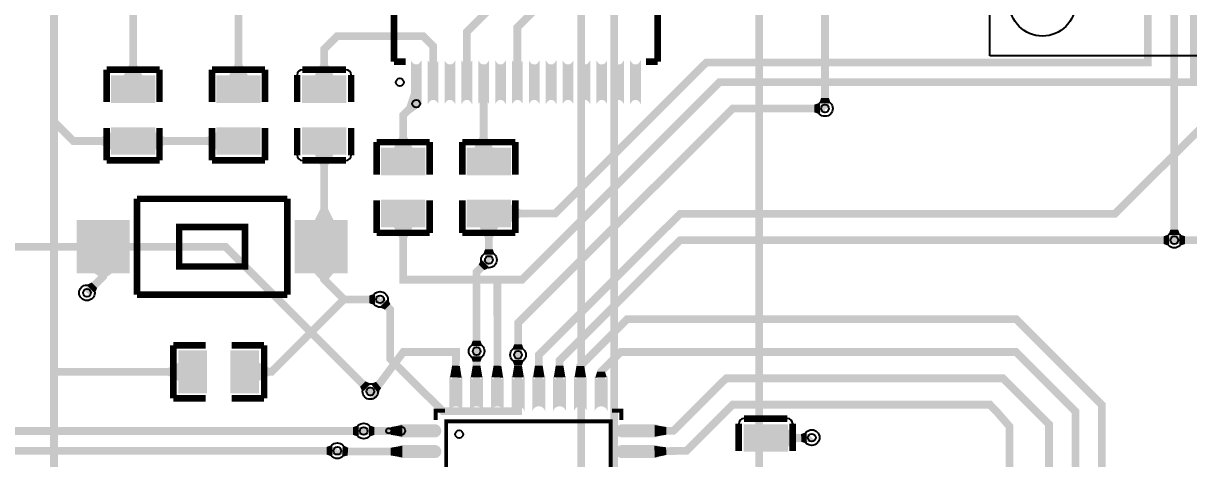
# Model space of a CAD drawing. Header units: millimetres. Extents: x 1 to 169, y 35 to 120.
# Drawn here: x 81.37 to 126.29, y 69.54 to 86.35 of the extents above; entities that cross this region are included whole.
import ezdxf

# ---------------------------------------------------------------- set-up
doc = ezdxf.new("R2010")
doc.units = ezdxf.units.MM
for name, color, linetype, true_color in [('BottomLayer', 7, 'Continuous', 0x0000ff), ('Document', 7, 'Continuous', 0xffffff), ('Hole', 7, 'Continuous', 0x000000), ('Multi-Layer', 7, 'Continuous', 0xc0c0c0), ('TopLayer', 7, 'Continuous', 0xff0000), ('TopPasterLayer', 7, 'Continuous', 0x808080), ('TopSilkLayer', 7, 'Continuous', 0xffff00), ('TopSolderLayer', 7, 'Continuous', 0x800080)]:
    doc.layers.add(name, color=color, linetype=linetype, true_color=true_color)

msp = doc.modelspace()

# ---------------------------------------------------------------- hatches: boundary and pattern name
at = {"layer": 'BottomLayer'}
for points in [[(112.043, 83.257), (112.493, 83.257), (112.418, 83.467), (112.118, 83.467)], [(125.505, 78.177), (125.955, 78.177), (125.88, 78.387), (125.58, 78.387)], [(99.333, 76.917), (99.015, 77.235), (98.919, 77.033), (99.131, 76.821)], [(95.419, 75.711), (95.1, 75.393), (95.302, 75.297), (95.514, 75.509)], [(98.614, 73.891), (99.064, 73.891), (98.989, 74.101), (98.689, 74.101)], [(100.664, 73.354), (100.214, 73.353), (100.289, 73.143), (100.589, 73.144)], [(94.761, 72.436), (94.443, 72.117), (94.347, 72.319), (94.559, 72.531)], [(94.29, 70.387), (94.29, 70.837), (94.08, 70.762), (94.08, 70.462)], [(93.274, 69.625), (93.274, 70.075), (93.064, 70), (93.064, 69.7)]]:
    msp.add_hatch(color=256, dxfattribs=at).paths.add_polyline_path(points)
at = {"layer": 'TopLayer'}
for points in [[(96.694, 84.9, -0.785398), (96.33, 84.9), (96.33, 83.248, -0.785398), (96.694, 83.248)], [(97.344, 84.9, -0.785398), (96.98, 84.9), (96.98, 83.248, -0.785398), (97.344, 83.248)], [(97.994, 84.9, -0.785398), (97.63, 84.9), (97.63, 83.248, -0.785398), (97.994, 83.248)], [(98.644, 84.9, -0.785398), (98.28, 84.9), (98.28, 83.248, -0.785398), (98.644, 83.248)], [(99.294, 84.9, -0.785398), (98.93, 84.9), (98.93, 83.248, -0.785398), (99.294, 83.248)], [(99.944, 84.9, -0.785398), (99.58, 84.9), (99.58, 83.248, -0.785398), (99.944, 83.248)], [(100.594, 84.9, -0.785398), (100.23, 84.9), (100.23, 83.248, -0.785398), (100.594, 83.248)], [(101.244, 84.9, -0.785398), (100.88, 84.9), (100.88, 83.248, -0.785398), (101.244, 83.248)], [(101.894, 84.9, -0.785398), (101.53, 84.9), (101.53, 83.248, -0.785398), (101.894, 83.248)], [(102.544, 84.9, -0.785398), (102.18, 84.9), (102.18, 83.248, -0.785398), (102.544, 83.248)], [(103.194, 84.9, -0.785398), (102.83, 84.9), (102.83, 83.248, -0.785398), (103.194, 83.248)], [(103.844, 84.9, -0.785398), (103.48, 84.9), (103.48, 83.248, -0.785398), (103.844, 83.248)], [(104.494, 84.9, -0.785398), (104.13, 84.9), (104.13, 83.248, -0.785398), (104.494, 83.248)], [(105.144, 84.9, -0.785398), (104.78, 84.9), (104.78, 83.248, -0.785398), (105.144, 83.248)], [(85.223, 84.304), (85.973, 84.304), (85.748, 84.754), (85.448, 84.754)], [(89.287, 84.304), (90.037, 84.304), (89.812, 84.754), (89.512, 84.754)], [(92.589, 84.304), (93.339, 84.304), (93.114, 84.754), (92.814, 84.754)], [(86.373, 84.304), (86.373, 83.304), (84.823, 83.304), (84.823, 84.304)], [(90.437, 84.304), (90.437, 83.304), (88.887, 83.304), (88.887, 84.304)], [(93.739, 84.304), (93.739, 83.304), (92.189, 83.304), (92.189, 84.304)], [(96.578, 83.079), (96.33, 83.713), (96.136, 83.14), (96.289, 82.869)], [(112.07, 82.833), (112.07, 83.283), (111.86, 83.208), (111.86, 82.908)], [(86.373, 82.304), (86.373, 81.304), (84.823, 81.304), (84.823, 82.304)], [(90.437, 82.304), (90.437, 81.304), (88.887, 81.304), (88.887, 82.304)], [(93.739, 82.304), (93.739, 81.304), (92.189, 81.304), (92.189, 82.304)], [(84.823, 81.429), (84.823, 82.179), (84.373, 81.954), (84.373, 81.654)], [(86.373, 82.179), (86.373, 81.429), (86.823, 81.654), (86.823, 81.954)], [(88.887, 81.429), (88.887, 82.179), (88.437, 81.954), (88.437, 81.654)], [(95.637, 81.51), (96.387, 81.51), (96.162, 81.96), (95.862, 81.96)], [(98.736, 81.51), (99.486, 81.51), (99.261, 81.96), (98.961, 81.96)], [(93.339, 81.304), (92.589, 81.304), (92.814, 80.854), (93.114, 80.854)], [(96.787, 81.51), (96.787, 80.51), (95.237, 80.51), (95.237, 81.51)], [(100.089, 81.51), (100.089, 80.51), (98.539, 80.51), (98.539, 81.51)], [(96.787, 79.51), (96.787, 78.51), (95.237, 78.51), (95.237, 79.51)], [(100.089, 79.51), (100.089, 78.51), (98.539, 78.51), (98.539, 79.51)], [(92.589, 78.724), (93.339, 78.724), (93.114, 79.174), (92.814, 79.174)], [(100.089, 79.385), (100.089, 78.635), (100.539, 78.86), (100.539, 79.16)], [(83.446, 76.724), (83.446, 78.724), (85.446, 78.724), (85.446, 76.724)], [(91.846, 76.724), (91.846, 78.724), (93.846, 78.724), (93.846, 76.724)], [(96.387, 78.51), (95.637, 78.51), (95.862, 78.06), (96.162, 78.06)], [(99.689, 78.51), (98.939, 78.51), (99.164, 78.06), (99.464, 78.06)], [(125.532, 77.753), (125.532, 78.203), (125.322, 78.128), (125.322, 77.828)], [(125.929, 77.753), (125.929, 78.203), (126.139, 78.128), (126.139, 77.828)], [(99.089, 77.415), (99.539, 77.415), (99.464, 77.625), (99.164, 77.625)], [(84.821, 76.724), (84.071, 76.724), (84.296, 76.572), (84.596, 76.572)], [(93.314, 76.724), (92.564, 76.724), (92.814, 76.454), (93.114, 76.468)], [(93.339, 76.724), (92.589, 76.724), (92.814, 76.454), (93.114, 76.454)], [(84.12, 75.927), (83.801, 76.246), (84.003, 76.341), (84.215, 76.129)], [(94.921, 75.467), (94.921, 75.917), (94.711, 75.842), (94.711, 75.542)], [(94.921, 75.467), (94.921, 75.917), (94.711, 75.842), (94.711, 75.542)], [(88.4, 72.123), (87.4, 72.123), (87.4, 73.673), (88.4, 73.673)], [(90.4, 72.123), (89.4, 72.123), (89.4, 73.673), (90.4, 73.673)], [(100.213, 73.751), (100.663, 73.751), (100.588, 73.961), (100.288, 73.961)], [(87.4, 72.523), (87.4, 73.273), (86.95, 73.048), (86.95, 72.748)], [(90.4, 73.273), (90.4, 72.523), (90.85, 72.748), (90.85, 73.048)], [(98.614, 73.494), (99.064, 73.494), (98.989, 73.284), (98.689, 73.284)], [(100.664, 73.354), (100.214, 73.353), (100.289, 73.143), (100.589, 73.144)], [(98.262, 72.676), (97.814, 72.68), (97.893, 73.13), (98.193, 73.127)], [(99.062, 72.678), (98.614, 72.679), (98.689, 73.129), (98.989, 73.128)], [(99.862, 72.676), (99.414, 72.681), (99.493, 73.13), (99.793, 73.127)], [(100.662, 72.678), (100.214, 72.679), (100.289, 73.129), (100.589, 73.128)], [(101.462, 72.679), (101.014, 72.678), (101.087, 73.128), (101.387, 73.129)], [(102.262, 72.679), (101.814, 72.678), (101.887, 73.128), (102.187, 73.129)], [(103.062, 72.679), (102.614, 72.678), (102.687, 73.12), (102.987, 73.12)], [(103.862, 72.679), (103.414, 72.677), (103.487, 72.904), (103.787, 72.905)], [(95.037, 72.082), (94.759, 72.436), (94.967, 72.511), (95.159, 72.266)], [(98.262, 72.678, -0.785398), (97.814, 72.678), (97.814, 71.442, -0.785398), (98.262, 71.442)], [(99.062, 72.678, -0.785398), (98.614, 72.678), (98.614, 71.442, -0.785398), (99.062, 71.442)], [(99.862, 72.678, -0.785398), (99.414, 72.678), (99.414, 71.442, -0.785398), (99.862, 71.442)], [(100.662, 72.678, -0.785398), (100.214, 72.678), (100.214, 71.442, -0.785398), (100.662, 71.442)], [(101.462, 72.678, -0.785398), (101.014, 72.678), (101.014, 71.442, -0.785398), (101.462, 71.442)], [(102.262, 72.678, -0.785398), (101.814, 72.678), (101.814, 71.442, -0.785398), (102.262, 71.442)], [(103.062, 72.678, -0.785398), (102.614, 72.678), (102.614, 71.442, -0.785398), (103.062, 71.442)], [(103.862, 72.678, -0.785398), (103.414, 72.678), (103.414, 71.442, -0.785398), (103.862, 71.442)], [(94.687, 70.388), (94.686, 70.838), (94.896, 70.763), (94.897, 70.463)], [(95.98, 70.394), (95.977, 70.842), (95.527, 70.765), (95.529, 70.465)], [(97.214, 70.842, -0.785398), (97.214, 70.394), (95.978, 70.394, -0.785398), (95.978, 70.842)], [(105.698, 70.842, -0.785398), (105.698, 70.394), (104.462, 70.394, -0.785398), (104.462, 70.842)], [(105.698, 70.394), (105.698, 70.842), (106.148, 70.768), (106.148, 70.468)], [(110.757, 70.842), (110.757, 69.842), (109.207, 69.842), (109.207, 70.842)], [(110.757, 70.717), (110.757, 69.967), (111.207, 70.192), (111.207, 70.492)], [(111.571, 70.126), (111.553, 70.575), (111.346, 70.492), (111.358, 70.192)], [(93.688, 70.059), (93.652, 69.61), (93.868, 69.668), (93.891, 69.968)], [(95.978, 69.594), (95.978, 70.042), (95.528, 69.968), (95.528, 69.668)], [(97.214, 70.042, -0.785398), (97.214, 69.594), (95.978, 69.594, -0.785398), (95.978, 70.042)], [(105.698, 70.042, -0.785398), (105.698, 69.594), (104.462, 69.594, -0.785398), (104.462, 70.042)], [(105.707, 69.594), (105.689, 70.042), (106.142, 69.986), (106.154, 69.687)]]:
    msp.add_hatch(color=256, dxfattribs=at).paths.add_polyline_path(points)
at = {"layer": 'TopPasterLayer'}
for points in [[(96.694, 84.9, -0.785398), (96.33, 84.9), (96.33, 83.248, -0.785398), (96.694, 83.248)], [(97.344, 84.9, -0.785398), (96.98, 84.9), (96.98, 83.248, -0.785398), (97.344, 83.248)], [(97.994, 84.9, -0.785398), (97.63, 84.9), (97.63, 83.248, -0.785398), (97.994, 83.248)], [(98.644, 84.9, -0.785398), (98.28, 84.9), (98.28, 83.248, -0.785398), (98.644, 83.248)], [(99.294, 84.9, -0.785398), (98.93, 84.9), (98.93, 83.248, -0.785398), (99.294, 83.248)], [(99.944, 84.9, -0.785398), (99.58, 84.9), (99.58, 83.248, -0.785398), (99.944, 83.248)], [(100.594, 84.9, -0.785398), (100.23, 84.9), (100.23, 83.248, -0.785398), (100.594, 83.248)], [(101.244, 84.9, -0.785398), (100.88, 84.9), (100.88, 83.248, -0.785398), (101.244, 83.248)], [(101.894, 84.9, -0.785398), (101.53, 84.9), (101.53, 83.248, -0.785398), (101.894, 83.248)], [(102.544, 84.9, -0.785398), (102.18, 84.9), (102.18, 83.248, -0.785398), (102.544, 83.248)], [(103.194, 84.9, -0.785398), (102.83, 84.9), (102.83, 83.248, -0.785398), (103.194, 83.248)], [(103.844, 84.9, -0.785398), (103.48, 84.9), (103.48, 83.248, -0.785398), (103.844, 83.248)], [(104.494, 84.9, -0.785398), (104.13, 84.9), (104.13, 83.248, -0.785398), (104.494, 83.248)], [(105.144, 84.9, -0.785398), (104.78, 84.9), (104.78, 83.248, -0.785398), (105.144, 83.248)], [(86.373, 84.304), (86.373, 83.304), (84.823, 83.304), (84.823, 84.304)], [(90.437, 84.304), (90.437, 83.304), (88.887, 83.304), (88.887, 84.304)], [(93.739, 84.304), (93.739, 83.304), (92.189, 83.304), (92.189, 84.304)], [(86.373, 82.304), (86.373, 81.304), (84.823, 81.304), (84.823, 82.304)], [(90.437, 82.304), (90.437, 81.304), (88.887, 81.304), (88.887, 82.304)], [(93.739, 82.304), (93.739, 81.304), (92.189, 81.304), (92.189, 82.304)], [(96.787, 81.51), (96.787, 80.51), (95.237, 80.51), (95.237, 81.51)], [(100.089, 81.51), (100.089, 80.51), (98.539, 80.51), (98.539, 81.51)], [(96.787, 79.51), (96.787, 78.51), (95.237, 78.51), (95.237, 79.51)], [(100.089, 79.51), (100.089, 78.51), (98.539, 78.51), (98.539, 79.51)], [(83.446, 76.724), (83.446, 78.724), (85.446, 78.724), (85.446, 76.724)], [(91.846, 76.724), (91.846, 78.724), (93.846, 78.724), (93.846, 76.724)], [(88.4, 72.123), (87.4, 72.123), (87.4, 73.673), (88.4, 73.673)], [(90.4, 72.123), (89.4, 72.123), (89.4, 73.673), (90.4, 73.673)], [(98.262, 72.678, -0.785398), (97.814, 72.678), (97.814, 71.442, -0.785398), (98.262, 71.442)], [(99.062, 72.678, -0.785398), (98.614, 72.678), (98.614, 71.442, -0.785398), (99.062, 71.442)], [(99.862, 72.678, -0.785398), (99.414, 72.678), (99.414, 71.442, -0.785398), (99.862, 71.442)], [(100.662, 72.678, -0.785398), (100.214, 72.678), (100.214, 71.442, -0.785398), (100.662, 71.442)], [(101.462, 72.678, -0.785398), (101.014, 72.678), (101.014, 71.442, -0.785398), (101.462, 71.442)], [(102.262, 72.678, -0.785398), (101.814, 72.678), (101.814, 71.442, -0.785398), (102.262, 71.442)], [(103.062, 72.678, -0.785398), (102.614, 72.678), (102.614, 71.442, -0.785398), (103.062, 71.442)], [(103.862, 72.678, -0.785398), (103.414, 72.678), (103.414, 71.442, -0.785398), (103.862, 71.442)], [(97.214, 70.842, -0.785398), (97.214, 70.394), (95.978, 70.394, -0.785398), (95.978, 70.842)], [(105.698, 70.842, -0.785398), (105.698, 70.394), (104.462, 70.394, -0.785398), (104.462, 70.842)], [(110.757, 70.842), (110.757, 69.842), (109.207, 69.842), (109.207, 70.842)], [(97.214, 70.042, -0.785398), (97.214, 69.594), (95.978, 69.594, -0.785398), (95.978, 70.042)], [(105.698, 70.042, -0.785398), (105.698, 69.594), (104.462, 69.594, -0.785398), (104.462, 70.042)]]:
    msp.add_hatch(color=256, dxfattribs=at).paths.add_polyline_path(points)
at = {"layer": 'TopSolderLayer'}
for points in [[(96.719, 84.921, -0.785398), (96.305, 84.921), (96.305, 83.228, -0.785398), (96.719, 83.228)], [(97.369, 84.921, -0.785398), (96.955, 84.921), (96.955, 83.228, -0.785398), (97.369, 83.228)], [(98.019, 84.921, -0.785398), (97.605, 84.921), (97.605, 83.228, -0.785398), (98.019, 83.228)], [(98.669, 84.921, -0.785398), (98.255, 84.921), (98.255, 83.228, -0.785398), (98.669, 83.228)], [(99.319, 84.921, -0.785398), (98.905, 84.921), (98.905, 83.228, -0.785398), (99.319, 83.228)], [(99.969, 84.921, -0.785398), (99.555, 84.921), (99.555, 83.228, -0.785398), (99.969, 83.228)], [(100.62, 84.921, -0.785398), (100.205, 84.921), (100.205, 83.228, -0.785398), (100.62, 83.228)], [(101.27, 84.921, -0.785398), (100.855, 84.921), (100.855, 83.228, -0.785398), (101.27, 83.228)], [(101.92, 84.921, -0.785398), (101.505, 84.921), (101.505, 83.228, -0.785398), (101.92, 83.228)], [(102.57, 84.921, -0.785398), (102.155, 84.921), (102.155, 83.228, -0.785398), (102.57, 83.228)], [(103.22, 84.921, -0.785398), (102.805, 84.921), (102.805, 83.228, -0.785398), (103.22, 83.228)], [(103.87, 84.921, -0.785398), (103.455, 84.921), (103.455, 83.228, -0.785398), (103.87, 83.228)], [(104.52, 84.921, -0.785398), (104.105, 84.921), (104.105, 83.228, -0.785398), (104.52, 83.228)], [(105.17, 84.921, -0.785398), (104.755, 84.921), (104.755, 83.228, -0.785398), (105.17, 83.228)], [(86.452, 84.337), (86.452, 83.271), (84.744, 83.271), (84.744, 84.337)], [(90.516, 84.337), (90.516, 83.271), (88.808, 83.271), (88.808, 84.337)], [(93.818, 84.337), (93.818, 83.271), (92.11, 83.271), (92.11, 84.337)], [(86.452, 82.337), (86.452, 81.271), (84.744, 81.271), (84.744, 82.337)], [(90.516, 82.337), (90.516, 81.271), (88.808, 81.271), (88.808, 82.337)], [(93.818, 82.337), (93.818, 81.271), (92.11, 81.271), (92.11, 82.337)], [(96.866, 81.543), (96.866, 80.477), (95.158, 80.477), (95.158, 81.543)], [(100.168, 81.543), (100.168, 80.477), (98.46, 80.477), (98.46, 81.543)], [(96.866, 79.543), (96.866, 78.477), (95.158, 78.477), (95.158, 79.543)], [(100.168, 79.543), (100.168, 78.477), (98.46, 78.477), (98.46, 79.543)], [(83.421, 76.699), (83.421, 78.75), (85.472, 78.75), (85.472, 76.699)], [(91.821, 76.699), (91.821, 78.75), (93.871, 78.75), (93.871, 76.699)], [(88.451, 72.072), (87.349, 72.072), (87.349, 73.724), (88.451, 73.724)], [(90.451, 72.072), (89.349, 72.072), (89.349, 73.724), (90.451, 73.724)], [(98.288, 72.748, -0.785398), (97.789, 72.748), (97.789, 71.372, -0.785398), (98.288, 71.372)], [(99.088, 72.748, -0.785398), (98.589, 72.748), (98.589, 71.372, -0.785398), (99.088, 71.372)], [(99.888, 72.748, -0.785398), (99.389, 72.748), (99.389, 71.372, -0.785398), (99.888, 71.372)], [(100.688, 72.748, -0.785398), (100.189, 72.748), (100.189, 71.372, -0.785398), (100.688, 71.372)], [(101.488, 72.748, -0.785398), (100.989, 72.748), (100.989, 71.372, -0.785398), (101.488, 71.372)], [(102.288, 72.748, -0.785398), (101.789, 72.748), (101.789, 71.372, -0.785398), (102.288, 71.372)], [(103.088, 72.748, -0.785398), (102.589, 72.748), (102.589, 71.372, -0.785398), (103.088, 71.372)], [(103.888, 72.748, -0.785398), (103.389, 72.748), (103.389, 71.372, -0.785398), (103.888, 71.372)], [(97.284, 70.868, -0.785398), (97.284, 70.369), (95.908, 70.369, -0.785398), (95.908, 70.868)], [(105.768, 70.868, -0.785398), (105.768, 70.369), (104.392, 70.369, -0.785398), (104.392, 70.868)], [(110.836, 70.875), (110.836, 69.809), (109.128, 69.809), (109.128, 70.875)], [(97.284, 70.068, -0.785398), (97.284, 69.569), (95.908, 69.569, -0.785398), (95.908, 70.068)], [(105.768, 70.068, -0.785398), (105.768, 69.569), (104.392, 69.569, -0.785398), (104.392, 70.068)]]:
    msp.add_hatch(color=256, dxfattribs=at).paths.add_polyline_path(points)

# ---------------------------------------------------------------- linework, layer by layer
at = {"layer": 'BottomLayer', "const_width": 0.3}
for points in [[(115.062, 102.362), (115.062, 101.092), (102.87, 88.9), (102.87, 61.933)], [(130.81, 94.234), (129.54, 95.504), (126.492, 95.504), (125.73, 94.742), (125.73, 77.978)], [(104.14, 61.722), (104.14, 87.884), (110.236, 93.98), (112.268, 93.98)], [(109.728, 63.246), (109.728, 90.932), (110.236, 91.44), (112.268, 91.44)], [(112.268, 83.058), (112.268, 88.9)], [(30.734, 82.55), (47.244, 82.55), (59.182, 70.612), (94.488, 70.612)], [(79.502, 77.724), (89.154, 77.724), (94.742, 72.136)], [(98.839, 73.692), (98.839, 75.946), (98.839, 76.741), (99.314, 77.216)], [(100.439, 73.552), (100.439, 71.374), (97.536, 71.374), (95.504, 73.406), (95.504, 75.307), (95.118, 75.692)], [(31.242, 69.596), (31.496, 69.85), (93.472, 69.85)]]:
    msp.add_lwpolyline(points, dxfattribs=at)
at = {"layer": 'Document'}
for centre in [(96.512, 83.244), (95.938, 70.618)]:
    msp.add_circle(centre, 0.15, dxfattribs=at)
at = {"layer": 'Hole'}
for centre in [(112.268, 83.058), (125.73, 77.978), (99.314, 77.216), (83.82, 75.946), (95.119, 75.692), (98.839, 73.692), (100.438, 73.552), (94.742, 72.136), (94.488, 70.612), (111.76, 70.358), (93.472, 69.85)]:
    msp.add_circle(centre, 0.15, dxfattribs=at)
at = {"layer": 'Multi-Layer'}
for centre in [(112.268, 83.058), (125.73, 77.978), (99.314, 77.216), (83.82, 75.946), (95.119, 75.692), (98.839, 73.692), (100.438, 73.552), (94.742, 72.136), (94.488, 70.612), (111.76, 70.358), (93.472, 69.85)]:
    msp.add_circle(centre, 0.3, dxfattribs=at)
at = {"layer": 'TopLayer', "const_width": 0.3}
for points in [[(99.314, 79.01), (101.869, 79.01), (107.696, 84.836), (124.714, 84.836), (124.714, 99.06)], [(99.639, 76.454), (100.584, 76.454), (108.204, 84.074), (126.492, 84.074), (126.492, 96.266), (129.286, 99.06), (129.54, 99.06)], [(98.463, 84.074), (98.463, 86.016), (101.712, 89.266), (101.712, 90.985)], [(103.012, 90.985), (103.012, 88.788), (100.411, 86.188), (100.411, 84.074)], [(85.598, 81.804), (83.296, 81.804), (82.55, 82.55), (82.55, 89.822), (81.948, 90.424)], [(85.598, 87.97), (85.598, 83.804)], [(89.662, 88.054), (89.662, 83.804)], [(92.964, 83.804), (92.964, 85.344), (93.472, 85.852), (96.774, 85.852), (97.163, 85.464), (97.163, 84.074)], [(96.513, 84.074), (96.513, 83.304), (96.012, 82.804), (96.012, 81.01)], [(99.111, 84.074), (99.111, 81.026), (99.314, 81.01), (99.314, 81.01)], [(100.438, 73.552), (100.438, 74.784), (108.712, 83.058), (112.268, 83.058)], [(82.55, 82.55), (82.55, 68.072), (93.823, 68.072), (95.276, 66.618), (96.596, 66.618)], [(128.285, 82.296), (126.746, 82.296), (123.444, 78.994), (106.68, 78.994), (101.237, 73.551), (101.237, 72.06)], [(89.662, 81.804), (89.662, 81.804), (85.598, 81.804)], [(92.964, 81.804), (92.964, 76.454), (93.726, 75.692), (95.118, 75.692)], [(96.012, 79.01), (96.012, 76.454), (99.639, 76.454), (99.644, 72.06)], [(99.314, 77.216), (99.314, 79.01)], [(83.82, 75.946), (84.446, 76.572), (84.446, 77.724)], [(92.845, 77.724), (92.964, 76.454)], [(125.73, 77.978), (106.68, 77.978), (102.037, 73.335), (102.037, 72.06)], [(128.285, 77.978), (125.73, 77.978)], [(89.901, 72.898), (90.932, 72.898), (93.726, 75.692), (95.118, 75.692)], [(138.43, 66.294), (123.444, 66.294), (122.936, 66.802), (122.936, 71.628), (119.634, 74.93), (104.648, 74.93), (102.837, 73.12), (102.837, 72.06)], [(98.039, 72.06), (98.044, 73.66), (96.012, 73.66), (94.818, 72.06), (94.742, 72.136)], [(98.839, 72.06), (98.839, 73.692)], [(100.439, 73.552), (100.439, 72.06)], [(138.43, 63.754), (123.444, 63.754), (121.92, 65.278), (121.92, 71.374), (119.634, 73.66), (104.394, 73.66), (103.637, 72.904), (103.637, 72.06)], [(87.9, 72.898), (82.569, 72.898), (82.55, 72.917)], [(131.572, 58.674), (126.238, 58.674), (120.904, 64.008), (120.904, 70.866), (119.126, 72.644), (108.458, 72.644), (106.421, 70.618), (105.08, 70.618)], [(131.572, 56.134), (126.746, 56.134), (119.38, 63.5), (119.38, 70.788), (118.872, 71.374), (118.623, 71.628), (108.712, 71.628), (106.934, 69.85), (105.08, 69.818)], [(94.488, 70.612), (96.596, 70.618)], [(109.982, 70.342), (111.745, 70.342), (111.76, 70.358)], [(96.596, 69.818), (93.505, 69.818), (93.472, 69.85)]]:
    msp.add_lwpolyline(points, dxfattribs=at)
at = {"layer": 'TopSilkLayer'}
msp.add_lwpolyline([(118.618, 85.09), (118.618, 95.758), (131.826, 95.758), (131.826, 85.09)], close=True, dxfattribs=at)
for points, const_width in [([(105.817, 90.196), (105.817, 84.862)], 0.254), ([(95.657, 84.862), (95.657, 86.885)], 0.254), ([(95.657, 84.862), (96.099, 84.862)], 0.254), ([(105.375, 84.862), (105.817, 84.862)], 0.254), ([(84.578, 83.304), (84.578, 84.554)], 0.254), ([(86.618, 84.554), (84.578, 84.554)], 0.254), ([(86.618, 83.304), (86.618, 84.554)], 0.254), ([(88.642, 83.304), (88.642, 84.554)], 0.254), ([(90.682, 84.554), (88.642, 84.554)], 0.254), ([(90.682, 83.304), (90.682, 84.554)], 0.254), ([(91.924, 83.304), (91.924, 84.354)], 0.254), ([(92.124, 84.554), (92.164, 84.554)], 0.254), ([(93.764, 84.554), (92.164, 84.554)], 0.254), ([(93.784, 84.554), (93.764, 84.554)], 0.254), ([(93.804, 84.554), (93.764, 84.554)], 0.254), ([(94.004, 83.304), (94.004, 84.354)], 0.254), ([(84.578, 82.304), (84.578, 81.054)], 0.254), ([(86.618, 82.304), (86.618, 81.054)], 0.254), ([(88.642, 82.304), (88.642, 81.054)], 0.254), ([(90.682, 82.304), (90.682, 81.054)], 0.254), ([(91.924, 82.304), (91.924, 81.254)], 0.254), ([(94.004, 82.304), (94.004, 81.254)], 0.254), ([(94.992, 80.51), (94.992, 81.76)], 0.254), ([(97.032, 81.76), (94.992, 81.76)], 0.254), ([(97.032, 80.51), (97.032, 81.76)], 0.254), ([(98.294, 80.51), (98.294, 81.76)], 0.254), ([(100.334, 81.76), (98.294, 81.76)], 0.254), ([(100.334, 80.51), (100.334, 81.76)], 0.254), ([(86.618, 81.054), (84.578, 81.054)], 0.254), ([(90.682, 81.054), (88.642, 81.054)], 0.254), ([(92.124, 81.054), (92.164, 81.054)], 0.254), ([(93.764, 81.054), (92.164, 81.054)], 0.254), ([(93.804, 81.054), (93.764, 81.054)], 0.254), ([(85.746, 79.574), (91.546, 79.574)], 0.254), ([(85.746, 75.874), (85.746, 79.574)], 0.254), ([(91.546, 79.574), (91.546, 75.874)], 0.254), ([(94.992, 79.51), (94.992, 78.26)], 0.254), ([(97.032, 79.51), (97.032, 78.26)], 0.254), ([(98.294, 79.51), (98.294, 78.26)], 0.254), ([(100.334, 79.51), (100.334, 78.26)], 0.254), ([(97.032, 78.26), (94.992, 78.26)], 0.254), ([(100.334, 78.26), (98.294, 78.26)], 0.254), ([(91.546, 75.874), (85.746, 75.874)], 0.254), ([(88.4, 73.918), (87.15, 73.918)], 0.254), ([(87.15, 71.878), (87.15, 73.918)], 0.254), ([(89.4, 73.918), (90.65, 73.918)], 0.254), ([(90.65, 71.878), (90.65, 73.918)], 0.254), ([(88.4, 71.878), (87.15, 71.878)], 0.254), ([(89.4, 71.878), (90.65, 71.878)], 0.254), ([(97.624, 71.394), (97.262, 71.394), (97.262, 71.033)], 0.152), ([(104.053, 71.394), (104.414, 71.394), (104.414, 71.033)], 0.152), ([(108.942, 69.842), (108.942, 70.892)], 0.254), ([(109.142, 71.092), (109.182, 71.092)], 0.254), ([(110.782, 71.092), (109.182, 71.092)], 0.254), ([(110.802, 71.092), (110.782, 71.092)], 0.254), ([(110.822, 71.092), (110.782, 71.092)], 0.254), ([(111.022, 69.842), (111.022, 70.892)], 0.254)]:
    msp.add_lwpolyline(points, dxfattribs=dict(at, const_width=const_width))
for points, const_width in [([(87.376, 76.962), (87.376, 78.486), (89.916, 78.486), (89.916, 76.962), (87.376, 76.962)], 0.254), ([(97.667, 70.99), (104.01, 70.99), (104.01, 64.647), (97.667, 64.647), (97.667, 70.99)], 0.152)]:
    msp.add_lwpolyline(points, close=True, dxfattribs=dict(at, const_width=const_width))
for centre, radius in [((120.65, 87.122), 1.27), ((95.878, 84.074), 0.15), ((95.454, 70.618), 0.1), ((98.167, 70.489), 0.15)]:
    msp.add_circle(centre, radius, dxfattribs=at)
for centre, start, end in [((92.124, 84.354), 90, 180), ((93.804, 84.354), 0, 90), ((92.124, 81.254), 180, 270), ((93.804, 81.254), 270, 0), ((109.142, 70.892), 90, 180), ((110.822, 70.892), 0, 90)]:
    msp.add_arc(centre, 0.2, start, end, dxfattribs=at)

doc.saveas('drawing.dxf')
